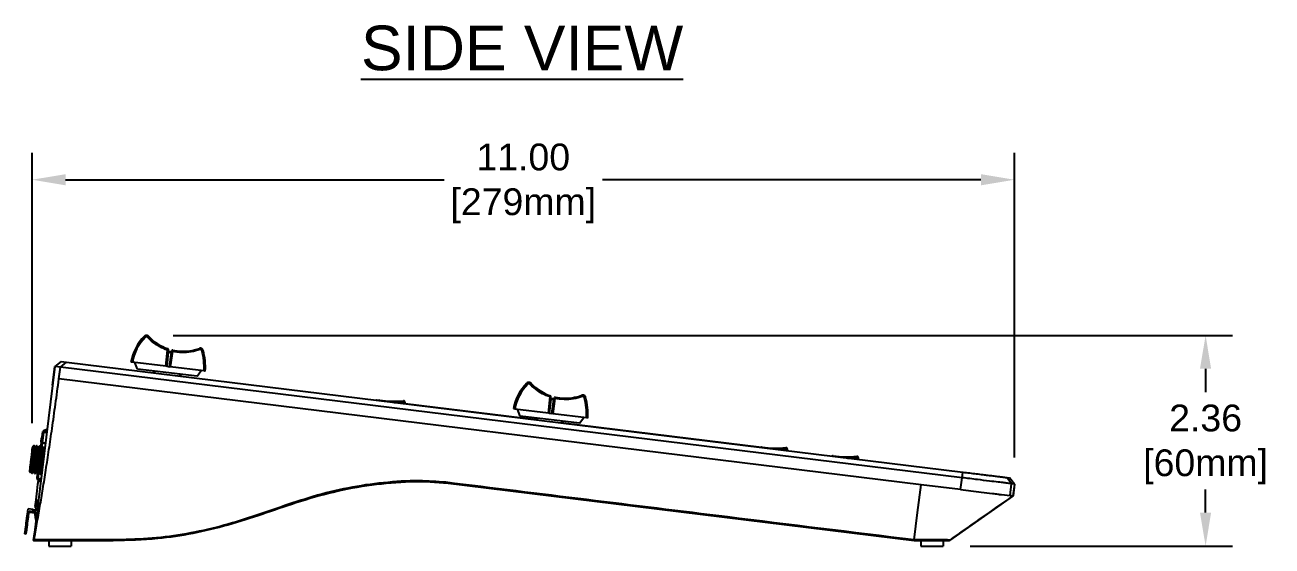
# Model space of a CAD drawing. Header units: inches. Extents: x 1.2 to 43.4, y 1.7 to 28.6.
# Drawn here: x 6.02 to 19.98, y 1.67 to 7.51 of the extents above; entities that cross this region are included whole.
import ezdxf
from ezdxf.enums import TextEntityAlignment as Align

# ---------------------------------------------------------------- set-up
doc = ezdxf.new("R2010")
doc.units = ezdxf.units.IN
doc.header["$MEASUREMENT"] = 0
doc.layers.add('DIM', color=1, linetype='Continuous')
doc.layers.add('OBJECT', color=7, linetype='Continuous')
doc.styles.add('Arial', font='arial.ttf')
doc.styles.get("Standard").update_dxf_attribs({"font": 'arial.ttf'})
doc.dimstyles.new('ANSI & Metric .30 Stacked', dxfattribs={"dimscale": 2.666667, "dimtxt": 0.3, "dimasz": 0.375, "dimexe": 0.3, "dimexo": 0.3, "dimgap": 0.1, "dimtad": 0, "dimtih": 1, "dimtoh": 1, "dimzin": 4, "dimdsep": 46, "dimtxsty": 'Arial', "dimcen": 0.15, "dimadec": 0, "dimazin": 0, "dimtfac": 0.75, "dimtofl": 0, "dimtmove": 0, "dimatfit": 3, "dimfxl": 1, "dimtolj": 1, "dimtzin": 0, "dimarcsym": 0})

# ---------------------------------------------------------------- blocks, each defined once
blk = doc.blocks.new('*D6')
at = {"layer": 'Defpoints', "color": 0, "transparency": 16777216}
for p in [(6.1, 5.78), (6.1, 2.753), (17.1, 2.369)]:
    blk.add_point(p, dxfattribs=at)
at = {"layer": 'DIM', "color": 0, "lineweight": -2, "transparency": 16777216}
for p, q in [((6.1, 3.053), (6.1, 6.08)), ((17.1, 2.669), (17.1, 6.08)), ((6.475, 5.78), (10.713, 5.78)), ((16.725, 5.78), (12.487, 5.78))]:
    blk.add_line(p, q, dxfattribs=at)
at = {"layer": 'DIM', "color": 0, "transparency": 16777216}
for points in [[(6.475, 5.842), (6.475, 5.717), (6.1, 5.78)], [(16.725, 5.842), (16.725, 5.717), (17.1, 5.78)]]:
    blk.add_solid(points, dxfattribs=at)
at = {"layer": 'DIM', "color": 0, "transparency": 16777216, "char_height": 0.3, "attachment_point": 5, "style": 'Arial'}
for s, insert in [('\\A1;11.00', (11.6, 6.033)), ('\\A1;[279mm]', (11.6, 5.488))]:
    blk.add_mtext(s, dxfattribs=dict(at, insert=insert))
blk = doc.blocks.new('*D7')
at = {"layer": 'Defpoints', "color": 0, "transparency": 16777216}
for p in [(7.381, 4.036), (16.303, 1.675), (19.24, 1.675)]:
    blk.add_point(p, dxfattribs=at)
at = {"layer": 'DIM', "color": 0, "lineweight": -2, "transparency": 16777216}
for p, q in [((7.681, 4.036), (19.54, 4.036)), ((19.24, 3.661), (19.24, 3.401)), ((19.24, 2.05), (19.24, 2.31)), ((16.603, 1.675), (19.54, 1.675))]:
    blk.add_line(p, q, dxfattribs=at)
at = {"layer": 'DIM', "color": 0, "transparency": 16777216}
for points in [[(19.177, 3.661), (19.302, 3.661), (19.24, 4.036)], [(19.177, 2.05), (19.302, 2.05), (19.24, 1.675)]]:
    blk.add_solid(points, dxfattribs=at)
at = {"layer": 'DIM', "color": 0, "transparency": 16777216, "char_height": 0.3, "attachment_point": 5, "style": 'Arial'}
for s, insert in [('\\A1;2.36', (19.24, 3.108)), ('\\A1;[60mm]', (19.24, 2.563))]:
    blk.add_mtext(s, dxfattribs=dict(at, insert=insert))

msp = doc.modelspace()

# ---------------------------------------------------------------- linework, layer by layer
for p, q in [((7.598, 3.69), (7.617, 3.871)), ((7.622, 3.871), (7.603, 3.689)), ((7.625, 3.846), (7.608, 3.689)), ((7.625, 3.846), (7.66, 3.842)), ((7.661, 3.851), (7.626, 3.856)), ((7.638, 3.685), (7.66, 3.842)), ((7.643, 3.685), (7.667, 3.857)), ((7.672, 3.856), (7.648, 3.684)), ((7.674, 3.87), (7.675, 3.871)), ((8.022, 3.842), (8.022, 3.842)), ((6.355, 3.688), (6.115, 1.738)), ((6.328, 3.477), (6.354, 3.688)), ((6.424, 3.743), (6.354, 3.688)), ((6.425, 3.743), (6.355, 3.688)), ((6.417, 3.68), (6.355, 3.688)), ((6.4, 3.548), (6.417, 3.68)), ((6.417, 3.68), (6.484, 3.736)), ((16.514, 2.441), (6.417, 3.68)), ((6.424, 3.743), (6.425, 3.743)), ((6.425, 3.743), (6.484, 3.736)), ((6.484, 3.736), (16.521, 2.503)), ((7.598, 3.69), (7.222, 3.736)), ((7.282, 3.658), (7.251, 3.733)), ((7.947, 3.577), (7.282, 3.658)), ((7.463, 3.615), (7.465, 3.636)), ((7.475, 3.635), (7.472, 3.614)), ((7.603, 3.689), (7.598, 3.69)), ((7.608, 3.689), (7.603, 3.689)), ((7.608, 3.689), (7.638, 3.685)), ((7.643, 3.685), (7.638, 3.685)), ((7.648, 3.684), (7.643, 3.685)), ((8.024, 3.638), (7.648, 3.684)), ((7.947, 3.577), (7.995, 3.641)), ((16.054, 2.362), (6.4, 3.548)), ((7.752, 3.58), (7.754, 3.6)), ((7.764, 3.599), (7.761, 3.579)), ((6.329, 3.477), (6.328, 3.477)), ((9.957, 3.309), (9.957, 3.312)), ((10.278, 3.272), (11.746, 3.092)), ((11.881, 3.164), (11.9, 3.346)), ((11.905, 3.345), (11.886, 3.164)), ((11.907, 3.32), (11.891, 3.163)), ((11.908, 3.33), (11.907, 3.32)), ((11.907, 3.32), (11.943, 3.316)), ((11.944, 3.325), (11.908, 3.33)), ((11.921, 3.159), (11.943, 3.316)), ((11.926, 3.159), (11.95, 3.331)), ((11.955, 3.33), (11.931, 3.158)), ((11.957, 3.344), (11.957, 3.345)), ((12.305, 3.316), (12.305, 3.316)), ((11.881, 3.164), (11.505, 3.21)), ((11.565, 3.132), (11.534, 3.207)), ((12.229, 3.051), (11.565, 3.132)), ((11.745, 3.09), (11.748, 3.11)), ((11.757, 3.109), (11.755, 3.088)), ((11.886, 3.164), (11.881, 3.164)), ((11.891, 3.163), (11.886, 3.164)), ((11.891, 3.163), (11.921, 3.159)), ((11.926, 3.159), (11.921, 3.159)), ((11.931, 3.158), (11.926, 3.159)), ((12.307, 3.112), (11.931, 3.158)), ((12.034, 3.054), (12.037, 3.074)), ((12.047, 3.073), (12.044, 3.053)), ((12.229, 3.051), (12.278, 3.115)), ((6.198, 2.774), (6.22, 2.958)), ((6.227, 2.948), (6.213, 2.833)), ((6.228, 2.953), (6.227, 2.948)), ((6.264, 2.944), (6.227, 2.948)), ((6.229, 2.965), (6.228, 2.956)), ((6.228, 2.956), (6.265, 2.952)), ((6.229, 2.965), (6.266, 2.96)), ((6.229, 2.965), (6.229, 2.965)), ((6.234, 2.972), (6.269, 2.985)), ((6.234, 2.948), (6.235, 2.955)), ((6.267, 2.976), (6.237, 2.964)), ((6.237, 2.964), (6.237, 2.964)), ((12.045, 3.055), (14.269, 2.782)), ((6.156, 2.799), (6.151, 2.799)), ((6.187, 2.795), (6.182, 2.795)), ((6.201, 2.84), (6.207, 2.887)), ((6.201, 2.84), (6.206, 2.839)), ((6.207, 2.887), (6.212, 2.886)), ((6.213, 2.833), (6.208, 2.792)), ((6.249, 2.827), (6.213, 2.833)), ((6.213, 2.833), (6.221, 2.832)), ((6.221, 2.832), (6.249, 2.828)), ((6.137, 2.781), (6.134, 2.782)), ((6.168, 2.777), (6.165, 2.778)), ((6.199, 2.774), (6.196, 2.774)), ((6.218, 2.791), (6.213, 2.791)), ((6.23, 2.77), (6.227, 2.77)), ((14.607, 2.741), (14.607, 2.738)), ((6.07, 2.51), (6.076, 2.502)), ((6.085, 2.513), (6.088, 2.512)), ((6.097, 2.491), (6.102, 2.491)), ((6.116, 2.509), (6.12, 2.508)), ((6.128, 2.488), (6.133, 2.487)), ((6.147, 2.505), (6.151, 2.504)), ((6.155, 2.428), (6.156, 2.433)), ((6.156, 2.433), (6.162, 2.483)), ((6.156, 2.425), (6.163, 2.424)), ((6.159, 2.484), (6.164, 2.483)), ((6.164, 2.432), (6.163, 2.424)), ((6.199, 2.419), (6.163, 2.424)), ((6.171, 2.492), (6.164, 2.436)), ((6.164, 2.436), (6.201, 2.431)), ((6.164, 2.436), (6.164, 2.432)), ((6.2, 2.427), (6.164, 2.432)), ((6.171, 2.431), (6.171, 2.435)), ((6.178, 2.501), (6.182, 2.501)), ((6.19, 2.48), (6.195, 2.479)), ((10.731, 2.389), (10.73, 2.382)), ((10.73, 2.382), (15.977, 1.738)), ((16.497, 2.308), (16.514, 2.441)), ((16.514, 2.441), (16.521, 2.503)), ((16.99, 2.446), (17.013, 2.443)), ((17.068, 2.373), (17.013, 2.443)), ((17.013, 2.443), (17.044, 2.439)), ((17.099, 2.369), (17.044, 2.439)), ((17.044, 2.439), (17.045, 2.439)), ((17.1, 2.369), (17.045, 2.439)), ((16.497, 2.308), (16.054, 2.362)), ((17.084, 2.236), (16.371, 1.737)), ((17.051, 2.24), (17.068, 2.373)), ((17.083, 2.236), (17.051, 2.24)), ((17.099, 2.369), (17.068, 2.373)), ((17.099, 2.369), (17.083, 2.236)), ((17.1, 2.369), (17.084, 2.236)), ((6.138, 2.117), (6.135, 2.117)), ((6.137, 2.114), (6.135, 2.115)), ((6.029, 1.88), (6.039, 1.966)), ((6.054, 1.964), (6.039, 1.966)), ((6.044, 1.879), (6.054, 1.964)), ((6.047, 2.031), (6.055, 2.092)), ((6.062, 2.029), (6.047, 2.031)), ((6.112, 2.085), (6.055, 2.092)), ((6.062, 2.029), (6.067, 2.065)), ((6.065, 2.054), (6.107, 2.049)), ((6.109, 2.06), (6.067, 2.065)), ((6.106, 2.06), (6.105, 2.05)), ((6.105, 2.05), (6.131, 2.046)), ((6.106, 2.06), (6.109, 2.086)), ((6.106, 2.06), (6.131, 2.057)), ((6.109, 2.086), (6.139, 2.082)), ((6.112, 2.085), (6.109, 2.06)), ((6.02, 1.81), (6.024, 1.84)), ((6.039, 1.838), (6.024, 1.84)), ((6.044, 1.879), (6.029, 1.88)), ((6.035, 1.808), (6.039, 1.838)), ((6.126, 1.836), (6.114, 1.737)), ((6.128, 1.836), (6.126, 1.836)), ((6.035, 1.808), (6.02, 1.81)), ((6.268, 1.737), (6.114, 1.737)), ((6.122, 1.744), (6.115, 1.738)), ((6.115, 1.738), (7.009, 1.738)), ((7.009, 1.744), (6.122, 1.744)), ((6.268, 1.737), (6.268, 1.738)), ((6.287, 1.738), (6.287, 1.675)), ((6.537, 1.738), (6.537, 1.675)), ((6.557, 1.737), (6.557, 1.738)), ((7.007, 1.737), (6.557, 1.737)), ((7.009, 1.744), (7.009, 1.738)), ((15.958, 1.739), (15.958, 1.74)), ((15.977, 1.737), (15.958, 1.739)), ((15.977, 1.744), (15.977, 1.738)), ((15.977, 1.738), (16.371, 1.738)), ((16.053, 1.738), (16.053, 1.675)), ((16.303, 1.738), (16.303, 1.675)), ((16.323, 1.737), (16.323, 1.738)), ((16.371, 1.737), (16.323, 1.737)), ((16.371, 1.738), (16.371, 1.739)), ((6.287, 1.675), (6.537, 1.675)), ((16.053, 1.675), (16.303, 1.675))]:
    msp.add_line(p, q)
at = {"flags": 128}
for points in [[(7.404, 4.026), (7.404, 4.026), (7.403, 4.025)], [(7.626, 3.856), (7.626, 3.856), (7.626, 3.855), (7.626, 3.855), (7.625, 3.854), (7.625, 3.853), (7.625, 3.851), (7.625, 3.85), (7.625, 3.848), (7.625, 3.846)], [(7.66, 3.842), (7.66, 3.844), (7.66, 3.845), (7.661, 3.847), (7.661, 3.848), (7.661, 3.849), (7.661, 3.85), (7.661, 3.851), (7.661, 3.851), (7.661, 3.851)], [(7.974, 3.89), (7.974, 3.89), (7.974, 3.89)], [(11.687, 3.5), (11.687, 3.5), (11.686, 3.499)], [(12.257, 3.365), (12.257, 3.364), (12.257, 3.364)], [(9.957, 3.312), (9.958, 3.312), (9.96, 3.311), (9.963, 3.311), (9.968, 3.31), (9.974, 3.31), (9.981, 3.309), (9.986, 3.308)], [(9.991, 3.305), (9.991, 3.306), (9.992, 3.307), (9.992, 3.308), (9.992, 3.308)], [(11.943, 3.316), (11.943, 3.318), (11.943, 3.319), (11.944, 3.321), (11.944, 3.322), (11.944, 3.324), (11.944, 3.325), (11.944, 3.325), (11.944, 3.325), (11.944, 3.325)], [(6.121, 2.798), (6.121, 2.801), (6.121, 2.803), (6.121, 2.803)], [(14.274, 2.779), (14.274, 2.78), (14.274, 2.782), (14.275, 2.782), (14.275, 2.783)], [(15.069, 2.681), (15.069, 2.683), (15.07, 2.684), (15.07, 2.685), (15.07, 2.685)], [(6.135, 2.117), (6.141, 2.166), (6.149, 2.225), (6.157, 2.293), (6.166, 2.367), (6.171, 2.409)], [(15.978, 1.744), (16.015, 2.05), (16.054, 2.362)], [(6.135, 2.103), (6.136, 2.103), (6.136, 2.103), (6.137, 2.103), (6.137, 2.103), (6.138, 2.102), (6.139, 2.102), (6.14, 2.102), (6.141, 2.102)], [(6.039, 1.966), (6.041, 1.979), (6.042, 1.991), (6.044, 2.002), (6.045, 2.012), (6.046, 2.02), (6.047, 2.026), (6.047, 2.029), (6.047, 2.031)], [(6.054, 1.964), (6.056, 1.977), (6.057, 1.989), (6.059, 2), (6.06, 2.01), (6.061, 2.018), (6.061, 2.024), (6.062, 2.027), (6.062, 2.029)], [(6.109, 2.06), (6.108, 2.055), (6.108, 2.052), (6.107, 2.05), (6.107, 2.049)], [(6.138, 2.071), (6.136, 2.071), (6.135, 2.071), (6.134, 2.071), (6.134, 2.071), (6.133, 2.071), (6.132, 2.071), (6.132, 2.071), (6.131, 2.071)], [(6.024, 1.84), (6.024, 1.842), (6.024, 1.845), (6.025, 1.849), (6.026, 1.854), (6.026, 1.86), (6.027, 1.866), (6.028, 1.873), (6.029, 1.88)], [(6.039, 1.838), (6.039, 1.84), (6.039, 1.843), (6.04, 1.847), (6.04, 1.852), (6.041, 1.858), (6.042, 1.865), (6.043, 1.871), (6.044, 1.879)]]:
    msp.add_lwpolyline(points, dxfattribs=at)
for centre, radius, start, end in [((7.733, 3.645), 0.534, 134.4627, 170), ((7.733, 3.646), 0.518, 134.4627, 170), ((7.302, 3.955), 0.0917, 42.1578, 51.6165), ((7.456, 3.955), 0.0878, 126.1536, 135.9569), ((7.616, 3.847), 0.0241, 75.0402, 86.9652), ((7.618, 3.881), 0.005, 353.9906, 71.1621), ((7.626, 3.87), 0.0241, 255.0429, 266.9592), ((7.626, 3.861), 0.005, 174, 263.694), ((7.665, 3.865), 0.0241, 259.0329, 270.9633), ((7.662, 3.856), 0.005, 263.2283, 352), ((7.667, 3.832), 0.0241, 79.0439, 90.9523), ((7.673, 3.866), 0.005, 76.8106, 172.0124), ((7.865, 3.839), 0.121, 18.0941, 25.1791), ((8.026, 3.79), 0.0795, 97.5496, 108.6163), ((7.363, 3.684), 0.663, 356, 15.9006), ((7.363, 3.683), 0.678, 356, 15.9006), ((12.015, 3.119), 0.534, 134.4627, 170), ((11.584, 3.429), 0.0917, 42.155, 51.6154), ((11.738, 3.429), 0.0878, 126.1546, 135.9581), ((12.015, 3.12), 0.518, 134.4627, 170), ((11.901, 3.356), 0.005, 353.9918, 70.7719), ((11.901, 3.356), 0.005, 354, 71.1621), ((12.148, 3.313), 0.121, 18.1, 25.1774), ((9.99, 3.295), 0.0138, 82.7831, 125.0522), ((10.151, 4.569), 1.271, 262.7831, 274.8152), ((10.151, 4.57), 1.285, 270.111, 274.8152), ((9.648, 3.241), 0.613, 4.5042, 5.7584), ((10.259, 3.289), 0.0138, 17.1306, 94.8152), ((10.304, 3.154), 0.142, 103.0038, 108.49), ((9.747, 3.132), 0.536, 15.1163, 17.1306), ((9.747, 3.131), 0.55, 14.5746, 17.1306), ((11.899, 3.322), 0.0241, 75.0422, 86.9633), ((11.909, 3.344), 0.0241, 255.0374, 266.9648), ((11.909, 3.335), 0.005, 174, 263.694), ((11.947, 3.34), 0.0241, 259.0382, 270.9602), ((11.945, 3.33), 0.005, 263.2283, 352), ((11.95, 3.307), 0.0241, 79.0421, 90.9529), ((11.956, 3.34), 0.005, 76.8106, 172.0124), ((12.308, 3.264), 0.0795, 97.5491, 108.6173), ((11.646, 3.158), 0.663, 356, 15.9006), ((11.645, 3.157), 0.678, 356, 15.9006), ((6.228, 2.957), 0.008, 83, 173), ((6.237, 2.964), 0.008, 111.0937, 173), ((6.516, 2.825), 0.291, 148.6988, 152.1751), ((14.273, 2.769), 0.0138, 82.7831, 125.0522), ((14.434, 4.043), 1.271, 262.7831, 274.8152), ((14.434, 4.044), 1.285, 270.111, 274.8152), ((13.92, 2.715), 0.624, 4.5133, 5.7467), ((14.542, 2.763), 0.0138, 17.1306, 94.8152), ((14.587, 2.629), 0.142, 103.0031, 108.4913), ((14.03, 2.606), 0.536, 15.1163, 17.1306), ((14.03, 2.605), 0.55, 14.5746, 17.1306), ((15.068, 2.671), 0.0138, 82.7831, 125.0522), ((15.229, 3.946), 1.271, 262.7831, 274.8152), ((15.229, 3.946), 1.285, 270.111, 274.8152), ((14.719, 2.617), 0.621, 4.5102, 5.7498), ((15.337, 2.666), 0.0138, 17.1306, 94.8152), ((15.382, 2.531), 0.142, 103.0036, 108.4908), ((14.825, 2.508), 0.536, 15.1163, 17.1306), ((14.825, 2.508), 0.55, 14.5746, 17.1306), ((6.163, 2.427), 0.008, 173, 226.0534), ((6.164, 2.432), 0.008, 173, 263), ((6.459, 2.734), 0.434, 226.0534, 232.6103), ((6.459, 2.734), 0.426, 226.8494, 231.9771), ((6.423, 2.051), 0.292, 160.5584, 169.8128), ((6.462, 2.046), 0.325, 170.2384, 175.7645), ((6.421, 2.051), 0.291, 148.6988, 160.4689), ((5.981, 1.951), 0.259, 50.0002, 50.1003), ((6.423, 2.051), 0.292, 176.1879, 185.4406), ((6.096, 2.097), 0.0814, 295.8048, 296.1226), ((6.421, 2.051), 0.291, 185.5311, 197.3012)]:
    msp.add_arc(centre, radius, start, end)
for points, knots in [([(7.403, 4.026), (7.402, 4.027), (7.399, 4.031), (7.389, 4.035), (7.378, 4.036), (7.367, 4.033), (7.361, 4.028), (7.359, 4.026)], [0, 0, 0, 0, 0.112603, 0.340556, 0.568479, 0.801227, 1, 1, 1, 1]), ([(7.393, 4.016), (7.391, 4.017), (7.389, 4.019), (7.384, 4.021), (7.378, 4.021), (7.373, 4.019), (7.371, 4.017), (7.37, 4.016)], [0, 0, 0, 0, 0.200877, 0.401617, 0.606568, 0.81928, 1, 1, 1, 1]), ([(7.617, 3.871), (7.61, 3.874), (7.574, 3.886), (7.512, 3.917), (7.444, 3.964), (7.407, 4.001), (7.393, 4.016)], [0, 0, 0, 0, 0.085075, 0.420489, 0.7656322, 1, 1, 1, 1]), ([(7.403, 4.025), (7.418, 4.011), (7.453, 3.975), (7.519, 3.929), (7.579, 3.9), (7.614, 3.888), (7.62, 3.885)], [0, 0, 0, 0, 0.23639, 0.574704, 0.922829, 1, 1, 1, 1]), ([(7.617, 3.871), (7.618, 3.873), (7.618, 3.877), (7.619, 3.881), (7.62, 3.885), (7.62, 3.886), (7.62, 3.886), (7.62, 3.886)], [0, 0, 0, 0, 0.227651, 0.455984, 0.682667, 0.904832, 1, 1, 1, 1]), ([(7.623, 3.881), (7.623, 3.881), (7.623, 3.881), (7.623, 3.88), (7.623, 3.878), (7.623, 3.874), (7.622, 3.872), (7.622, 3.871)], [0, 0, 0, 0, 0.094096, 0.31528, 0.541781, 0.770929, 1, 1, 1, 1]), ([(7.667, 3.857), (7.667, 3.857), (7.667, 3.859), (7.668, 3.862), (7.668, 3.864), (7.668, 3.866), (7.668, 3.867), (7.668, 3.867), (7.668, 3.867)], [0, 0, 0, 0, 0.1117402, 0.3343208, 0.5561614, 0.7775581, 0.9988164, 1, 1, 1, 1]), ([(7.98, 3.877), (7.947, 3.867), (7.88, 3.846), (7.775, 3.839), (7.706, 3.851), (7.672, 3.856)], [0, 0, 0, 0, 0.327407, 0.667083, 1, 1, 1, 1]), ([(7.675, 3.871), (7.675, 3.871), (7.675, 3.871), (7.674, 3.87), (7.674, 3.868), (7.673, 3.864), (7.673, 3.86), (7.672, 3.857), (7.672, 3.856)], [0, 0, 0, 0, 0.002766, 0.223868, 0.444936, 0.666442, 0.888525, 1, 1, 1, 1]), ([(7.674, 3.87), (7.708, 3.864), (7.771, 3.854), (7.873, 3.86), (7.938, 3.879), (7.974, 3.89)], [0, 0, 0, 0, 0.33474, 0.629276, 1, 1, 1, 1]), ([(8.014, 3.869), (8.014, 3.871), (8.013, 3.877), (8.005, 3.885), (7.995, 3.891), (7.983, 3.893), (7.977, 3.891), (7.974, 3.89)], [0, 0, 0, 0, 0.11978, 0.359279, 0.60067, 0.839061, 1, 1, 1, 1]), ([(8, 3.866), (7.999, 3.867), (7.998, 3.871), (7.994, 3.875), (7.989, 3.877), (7.984, 3.878), (7.981, 3.877), (7.98, 3.877)], [0, 0, 0, 0, 0.214989, 0.430078, 0.642167, 0.846806, 1, 1, 1, 1]), ([(7.222, 3.736), (7.22, 3.736), (7.217, 3.737), (7.212, 3.737), (7.209, 3.738), (7.207, 3.738), (7.207, 3.738), (7.207, 3.738)], [0, 0, 0, 0, 0.214856, 0.429664, 0.644194, 0.85861, 1, 1, 1, 1]), ([(8.039, 3.636), (8.039, 3.636), (8.039, 3.636), (8.036, 3.636), (8.032, 3.637), (8.028, 3.637), (8.025, 3.638), (8.024, 3.638)], [0, 0, 0, 0, 0.214815, 0.429665, 0.644206, 0.858597, 1, 1, 1, 1]), ([(6.122, 1.744), (6.133, 1.802), (6.154, 1.92), (6.187, 2.113), (6.221, 2.315), (6.255, 2.527), (6.289, 2.754), (6.325, 3), (6.362, 3.265), (6.388, 3.453), (6.4, 3.548)], [0, 0, 0, 0, 0.125281, 0.251368, 0.369432, 0.487491, 0.609014, 0.730544, 0.864741, 1, 1, 1, 1]), ([(11.686, 3.5), (11.685, 3.501), (11.681, 3.506), (11.672, 3.509), (11.661, 3.51), (11.649, 3.507), (11.644, 3.503), (11.642, 3.5)], [0, 0, 0, 0, 0.112611, 0.340565, 0.568489, 0.801238, 1, 1, 1, 1]), ([(11.675, 3.49), (11.674, 3.491), (11.671, 3.494), (11.666, 3.495), (11.661, 3.495), (11.656, 3.493), (11.654, 3.491), (11.652, 3.49)], [0, 0, 0, 0, 0.200891, 0.401607, 0.606554, 0.819261, 1, 1, 1, 1]), ([(11.686, 3.499), (11.701, 3.485), (11.736, 3.45), (11.802, 3.403), (11.862, 3.374), (11.896, 3.362), (11.903, 3.359)], [0, 0, 0, 0, 0.2363914, 0.5747025, 0.9228293, 1, 1, 1, 1]), ([(11.9, 3.346), (11.893, 3.348), (11.857, 3.361), (11.795, 3.391), (11.727, 3.438), (11.69, 3.475), (11.675, 3.49)], [0, 0, 0, 0, 0.0850752, 0.4204897, 0.7656334, 1, 1, 1, 1]), ([(11.9, 3.346), (11.9, 3.347), (11.901, 3.351), (11.902, 3.356), (11.902, 3.359), (11.903, 3.36), (11.903, 3.36), (11.903, 3.36)], [0, 0, 0, 0, 0.227651, 0.455982, 0.682665, 0.904832, 1, 1, 1, 1]), ([(11.906, 3.355), (11.906, 3.355), (11.906, 3.355), (11.906, 3.354), (11.906, 3.352), (11.905, 3.348), (11.905, 3.346), (11.905, 3.345)], [0, 0, 0, 0, 0.094096, 0.315279, 0.541779, 0.770926, 1, 1, 1, 1]), ([(11.957, 3.344), (11.991, 3.339), (12.054, 3.328), (12.156, 3.334), (12.221, 3.353), (12.257, 3.364)], [0, 0, 0, 0, 0.33474, 0.629277, 1, 1, 1, 1]), ([(12.297, 3.343), (12.297, 3.345), (12.295, 3.351), (12.288, 3.359), (12.277, 3.366), (12.266, 3.367), (12.26, 3.365), (12.257, 3.364)], [0, 0, 0, 0, 0.119779, 0.359276, 0.600668, 0.839071, 1, 1, 1, 1]), ([(12.283, 3.34), (12.282, 3.341), (12.281, 3.345), (12.277, 3.349), (12.272, 3.351), (12.267, 3.352), (12.264, 3.351), (12.262, 3.351)], [0, 0, 0, 0, 0.214991, 0.43007, 0.642163, 0.846816, 1, 1, 1, 1]), ([(11.505, 3.21), (11.503, 3.211), (11.5, 3.211), (11.495, 3.212), (11.492, 3.212), (11.49, 3.212), (11.49, 3.212), (11.489, 3.212)], [0, 0, 0, 0, 0.214834, 0.429664, 0.644195, 0.858612, 1, 1, 1, 1]), ([(11.95, 3.331), (11.95, 3.331), (11.95, 3.333), (11.951, 3.336), (11.951, 3.339), (11.951, 3.34), (11.951, 3.341), (11.951, 3.341), (11.951, 3.341)], [0, 0, 0, 0, 0.1117404, 0.3343085, 0.55616, 0.7775548, 0.9988143, 1, 1, 1, 1]), ([(12.262, 3.351), (12.23, 3.341), (12.163, 3.32), (12.058, 3.313), (11.989, 3.325), (11.955, 3.33)], [0, 0, 0, 0, 0.327407, 0.667082, 1, 1, 1, 1]), ([(11.957, 3.345), (11.957, 3.345), (11.957, 3.345), (11.957, 3.344), (11.957, 3.342), (11.956, 3.338), (11.955, 3.334), (11.955, 3.331), (11.955, 3.33)], [0, 0, 0, 0, 0.002765, 0.223866, 0.444932, 0.666438, 0.888521, 1, 1, 1, 1]), ([(12.322, 3.11), (12.322, 3.11), (12.322, 3.11), (12.319, 3.11), (12.315, 3.111), (12.311, 3.111), (12.308, 3.112), (12.307, 3.112)], [0, 0, 0, 0, 0.214815, 0.429665, 0.644206, 0.858609, 1, 1, 1, 1]), ([(6.23, 2.956), (6.23, 2.956), (6.229, 2.956), (6.229, 2.955), (6.228, 2.954), (6.228, 2.953), (6.228, 2.953)], [0, 0, 0, 0, 0.230827, 0.4995994, 0.6889697, 1, 1, 1, 1]), ([(6.12, 2.803), (6.117, 2.8), (6.113, 2.794), (6.108, 2.788), (6.106, 2.785)], [0, 0, 0, 0, 0.5000526, 1, 1, 1, 1]), ([(6.109, 2.647), (6.11, 2.659), (6.111, 2.674), (6.113, 2.69), (6.114, 2.711), (6.117, 2.743), (6.12, 2.774), (6.12, 2.791), (6.121, 2.796), (6.121, 2.798)], [0, 0, 0, 0, 0.169704, 0.2222, 0.253024, 0.495311, 0.745828, 0.909186, 1, 1, 1, 1]), ([(6.124, 2.801), (6.125, 2.801), (6.125, 2.802), (6.125, 2.788), (6.124, 2.762), (6.121, 2.728), (6.117, 2.691), (6.115, 2.662), (6.113, 2.647)], [0, 0, 0, 0, 0.0978885, 0.2793358, 0.5026835, 0.6412296, 0.8102056, 1, 1, 1, 1]), ([(6.121, 2.798), (6.12, 2.8), (6.119, 2.803), (6.116, 2.797), (6.116, 2.796)], [0, 0, 0, 0, 0.760541, 1, 1, 1, 1]), ([(6.134, 2.781), (6.132, 2.785), (6.129, 2.792), (6.126, 2.799), (6.125, 2.802)], [0, 0, 0, 0, 0.499946, 1, 1, 1, 1]), ([(6.151, 2.799), (6.148, 2.796), (6.144, 2.79), (6.139, 2.784), (6.137, 2.781)], [0, 0, 0, 0, 0.505856, 1, 1, 1, 1]), ([(6.14, 2.643), (6.141, 2.657), (6.143, 2.675), (6.144, 2.695), (6.147, 2.72), (6.15, 2.757), (6.152, 2.789), (6.152, 2.803), (6.151, 2.798), (6.151, 2.798)], [0, 0, 0, 0, 0.164744, 0.215617, 0.245349, 0.482012, 0.728389, 0.968483, 1, 1, 1, 1]), ([(6.156, 2.799), (6.156, 2.796), (6.157, 2.792), (6.155, 2.767), (6.153, 2.739), (6.15, 2.703), (6.146, 2.663), (6.144, 2.643)], [0, 0, 0, 0, 0.248125, 0.489282, 0.503002, 0.751493, 1, 1, 1, 1]), ([(6.165, 2.778), (6.163, 2.781), (6.16, 2.788), (6.157, 2.795), (6.156, 2.798)], [0, 0, 0, 0, 0.499946, 1, 1, 1, 1]), ([(6.182, 2.795), (6.179, 2.792), (6.175, 2.786), (6.171, 2.78), (6.168, 2.777)], [0, 0, 0, 0, 0.506485, 1, 1, 1, 1]), ([(6.171, 2.64), (6.172, 2.653), (6.174, 2.671), (6.175, 2.691), (6.178, 2.716), (6.181, 2.753), (6.183, 2.786), (6.183, 2.799), (6.182, 2.794), (6.182, 2.794)], [0, 0, 0, 0, 0.164487, 0.21528, 0.244966, 0.481259, 0.727251, 0.96697, 1, 1, 1, 1]), ([(6.187, 2.795), (6.187, 2.792), (6.188, 2.788), (6.186, 2.764), (6.184, 2.735), (6.181, 2.7), (6.177, 2.659), (6.175, 2.639)], [0, 0, 0, 0, 0.248125, 0.489283, 0.503002, 0.751494, 1, 1, 1, 1]), ([(6.196, 2.774), (6.194, 2.777), (6.191, 2.784), (6.188, 2.791), (6.187, 2.794)], [0, 0, 0, 0, 0.499967, 1, 1, 1, 1]), ([(6.202, 2.636), (6.203, 2.65), (6.205, 2.668), (6.206, 2.687), (6.209, 2.712), (6.212, 2.749), (6.214, 2.782), (6.214, 2.795), (6.213, 2.791), (6.213, 2.79)], [0, 0, 0, 0, 0.164637, 0.215477, 0.245189, 0.481699, 0.727917, 0.967855, 1, 1, 1, 1]), ([(6.099, 2.746), (6.098, 2.739), (6.097, 2.725), (6.094, 2.702), (6.091, 2.676), (6.088, 2.659), (6.087, 2.65)], [0, 0, 0, 0, 0.249999, 0.5, 0.749999, 1, 1, 1, 1]), ([(6.099, 2.746), (6.098, 2.732), (6.095, 2.703), (6.091, 2.667), (6.09, 2.649)], [0, 0, 0, 0, 0.4979221, 1, 1, 1, 1]), ([(6.094, 2.649), (6.094, 2.659), (6.095, 2.671), (6.097, 2.685), (6.098, 2.703), (6.1, 2.73), (6.103, 2.761), (6.103, 2.773), (6.103, 2.779)], [0, 0, 0, 0, 0.169435, 0.222143, 0.253419, 0.496047, 0.745886, 1, 1, 1, 1]), ([(6.106, 2.784), (6.106, 2.784), (6.107, 2.786), (6.107, 2.781), (6.107, 2.768), (6.105, 2.744), (6.103, 2.717), (6.101, 2.686), (6.099, 2.662), (6.098, 2.648)], [0, 0, 0, 0, 0.044912, 0.177181, 0.363695, 0.545407, 0.681636, 0.814906, 1, 1, 1, 1]), ([(6.103, 2.779), (6.103, 2.775), (6.102, 2.768), (6.1, 2.753), (6.099, 2.746)], [0, 0, 0, 0, 0.499134, 1, 1, 1, 1]), ([(6.125, 2.645), (6.126, 2.657), (6.127, 2.673), (6.128, 2.69), (6.13, 2.712), (6.133, 2.744), (6.135, 2.774), (6.134, 2.778), (6.134, 2.78)], [0, 0, 0, 0, 0.176398, 0.23087, 0.262704, 0.516103, 0.779909, 1, 1, 1, 1]), ([(6.137, 2.781), (6.138, 2.779), (6.139, 2.775), (6.137, 2.754), (6.136, 2.729), (6.133, 2.698), (6.13, 2.662), (6.129, 2.645)], [0, 0, 0, 0, 0.248124, 0.489285, 0.503003, 0.751492, 1, 1, 1, 1]), ([(6.156, 2.641), (6.157, 2.653), (6.158, 2.669), (6.159, 2.686), (6.161, 2.708), (6.164, 2.74), (6.166, 2.77), (6.165, 2.774), (6.165, 2.776)], [0, 0, 0, 0, 0.176393, 0.230863, 0.262696, 0.516087, 0.779886, 1, 1, 1, 1]), ([(6.168, 2.777), (6.169, 2.775), (6.17, 2.771), (6.168, 2.75), (6.167, 2.725), (6.164, 2.694), (6.161, 2.659), (6.16, 2.641)], [0, 0, 0, 0, 0.248124, 0.489285, 0.503003, 0.751492, 1, 1, 1, 1]), ([(6.187, 2.638), (6.188, 2.65), (6.189, 2.666), (6.19, 2.683), (6.192, 2.704), (6.195, 2.736), (6.197, 2.767), (6.196, 2.771), (6.196, 2.772)], [0, 0, 0, 0, 0.176434, 0.230916, 0.262756, 0.516206, 0.780065, 1, 1, 1, 1]), ([(6.199, 2.774), (6.2, 2.771), (6.201, 2.767), (6.199, 2.746), (6.198, 2.721), (6.195, 2.69), (6.192, 2.655), (6.191, 2.637)], [0, 0, 0, 0, 0.2481243, 0.4892845, 0.5030036, 0.7514921, 1, 1, 1, 1]), ([(6.213, 2.791), (6.21, 2.788), (6.206, 2.782), (6.202, 2.776), (6.199, 2.774)], [0, 0, 0, 0, 0.506098, 1, 1, 1, 1]), ([(6.218, 2.791), (6.218, 2.789), (6.219, 2.784), (6.217, 2.76), (6.215, 2.731), (6.212, 2.696), (6.208, 2.655), (6.206, 2.635)], [0, 0, 0, 0, 0.248125, 0.4892824, 0.5030018, 0.7514934, 1, 1, 1, 1]), ([(6.227, 2.77), (6.225, 2.773), (6.222, 2.78), (6.219, 2.787), (6.218, 2.791)], [0, 0, 0, 0, 0.499959, 1, 1, 1, 1]), ([(6.218, 2.634), (6.219, 2.646), (6.22, 2.662), (6.221, 2.679), (6.223, 2.7), (6.226, 2.732), (6.228, 2.763), (6.227, 2.767), (6.227, 2.769)], [0, 0, 0, 0, 0.176242, 0.230665, 0.262471, 0.515646, 0.779219, 1, 1, 1, 1]), ([(6.23, 2.77), (6.231, 2.768), (6.232, 2.764), (6.23, 2.742), (6.229, 2.717), (6.226, 2.686), (6.223, 2.651), (6.222, 2.633)], [0, 0, 0, 0, 0.248124, 0.489285, 0.503003, 0.751492, 1, 1, 1, 1]), ([(6.244, 2.787), (6.241, 2.784), (6.237, 2.779), (6.233, 2.773), (6.23, 2.77)], [0, 0, 0, 0, 0.506591, 1, 1, 1, 1]), ([(6.244, 2.788), (6.244, 2.788), (6.244, 2.788), (6.244, 2.787), (6.244, 2.786)], [0, 0, 0, 0, 0.013298, 1, 1, 1, 1]), ([(6.087, 2.65), (6.085, 2.631), (6.081, 2.595), (6.075, 2.548), (6.071, 2.516), (6.07, 2.512), (6.07, 2.51)], [0, 0, 0, 0, 0.25, 0.5, 0.75, 1, 1, 1, 1]), ([(6.09, 2.649), (6.088, 2.631), (6.084, 2.593), (6.079, 2.544), (6.076, 2.512), (6.076, 2.498), (6.077, 2.503), (6.077, 2.503)], [0, 0, 0, 0, 0.238239, 0.478525, 0.720859, 0.965239, 1, 1, 1, 1]), ([(6.085, 2.513), (6.084, 2.515), (6.084, 2.519), (6.085, 2.54), (6.086, 2.565), (6.089, 2.596), (6.092, 2.631), (6.094, 2.649)], [0, 0, 0, 0, 0.248124, 0.489285, 0.503003, 0.751492, 1, 1, 1, 1]), ([(6.098, 2.648), (6.096, 2.636), (6.095, 2.621), (6.094, 2.603), (6.092, 2.582), (6.089, 2.55), (6.088, 2.52), (6.088, 2.515), (6.089, 2.514)], [0, 0, 0, 0, 0.1764549, 0.2309434, 0.2627879, 0.5162679, 0.7801587, 1, 1, 1, 1]), ([(6.097, 2.491), (6.097, 2.494), (6.096, 2.498), (6.098, 2.522), (6.1, 2.551), (6.103, 2.586), (6.107, 2.627), (6.109, 2.647)], [0, 0, 0, 0, 0.248125, 0.489282, 0.503002, 0.751493, 1, 1, 1, 1]), ([(6.113, 2.647), (6.112, 2.633), (6.111, 2.615), (6.109, 2.595), (6.107, 2.57), (6.103, 2.533), (6.101, 2.501), (6.101, 2.487), (6.102, 2.492), (6.103, 2.492)], [0, 0, 0, 0, 0.164762, 0.21564, 0.245375, 0.482064, 0.728468, 0.968588, 1, 1, 1, 1]), ([(6.116, 2.509), (6.115, 2.511), (6.115, 2.515), (6.116, 2.536), (6.117, 2.561), (6.12, 2.592), (6.123, 2.627), (6.125, 2.645)], [0, 0, 0, 0, 0.248124, 0.489285, 0.503003, 0.751492, 1, 1, 1, 1]), ([(6.129, 2.645), (6.128, 2.633), (6.126, 2.617), (6.125, 2.6), (6.123, 2.578), (6.12, 2.546), (6.119, 2.516), (6.119, 2.512), (6.12, 2.51)], [0, 0, 0, 0, 0.176363, 0.230823, 0.262651, 0.515999, 0.779752, 1, 1, 1, 1]), ([(6.128, 2.488), (6.128, 2.49), (6.127, 2.494), (6.129, 2.519), (6.131, 2.547), (6.134, 2.583), (6.138, 2.623), (6.14, 2.643)], [0, 0, 0, 0, 0.248125, 0.489282, 0.503002, 0.751493, 1, 1, 1, 1]), ([(6.144, 2.643), (6.143, 2.629), (6.142, 2.611), (6.14, 2.591), (6.138, 2.567), (6.134, 2.529), (6.132, 2.497), (6.132, 2.483), (6.133, 2.488), (6.134, 2.488)], [0, 0, 0, 0, 0.164586, 0.21541, 0.245113, 0.481549, 0.72769, 0.967554, 1, 1, 1, 1]), ([(6.147, 2.505), (6.146, 2.507), (6.146, 2.511), (6.147, 2.532), (6.149, 2.557), (6.151, 2.588), (6.154, 2.624), (6.156, 2.641)], [0, 0, 0, 0, 0.2481242, 0.4892844, 0.5030037, 0.7514922, 1, 1, 1, 1]), ([(6.16, 2.641), (6.159, 2.629), (6.157, 2.613), (6.156, 2.596), (6.154, 2.574), (6.151, 2.542), (6.15, 2.512), (6.15, 2.508), (6.151, 2.506)], [0, 0, 0, 0, 0.176333, 0.230784, 0.262607, 0.515912, 0.779621, 1, 1, 1, 1]), ([(6.159, 2.484), (6.159, 2.486), (6.158, 2.491), (6.16, 2.515), (6.162, 2.543), (6.165, 2.579), (6.169, 2.619), (6.171, 2.64)], [0, 0, 0, 0, 0.248125, 0.489283, 0.503002, 0.751493, 1, 1, 1, 1]), ([(6.175, 2.639), (6.174, 2.625), (6.173, 2.607), (6.171, 2.587), (6.169, 2.563), (6.165, 2.526), (6.163, 2.493), (6.163, 2.479), (6.164, 2.484), (6.165, 2.485)], [0, 0, 0, 0, 0.164486, 0.215279, 0.244964, 0.481256, 0.727247, 0.966965, 1, 1, 1, 1]), ([(6.178, 2.501), (6.177, 2.503), (6.177, 2.507), (6.178, 2.528), (6.18, 2.553), (6.182, 2.584), (6.185, 2.62), (6.187, 2.638)], [0, 0, 0, 0, 0.248124, 0.489285, 0.503003, 0.751492, 1, 1, 1, 1]), ([(6.191, 2.637), (6.19, 2.625), (6.188, 2.609), (6.187, 2.592), (6.185, 2.57), (6.182, 2.539), (6.181, 2.508), (6.181, 2.504), (6.182, 2.502)], [0, 0, 0, 0, 0.176391, 0.230859, 0.262692, 0.51608, 0.779875, 1, 1, 1, 1]), ([(6.19, 2.48), (6.19, 2.482), (6.189, 2.487), (6.191, 2.511), (6.193, 2.54), (6.196, 2.575), (6.2, 2.615), (6.202, 2.636)], [0, 0, 0, 0, 0.248125, 0.489282, 0.503002, 0.751493, 1, 1, 1, 1]), ([(6.206, 2.635), (6.205, 2.621), (6.204, 2.603), (6.202, 2.584), (6.2, 2.559), (6.196, 2.522), (6.194, 2.489), (6.194, 2.476), (6.195, 2.48), (6.196, 2.481)], [0, 0, 0, 0, 0.16448, 0.215272, 0.244956, 0.48124, 0.727223, 0.966933, 1, 1, 1, 1]), ([(6.209, 2.497), (6.208, 2.499), (6.208, 2.503), (6.209, 2.525), (6.211, 2.55), (6.213, 2.581), (6.216, 2.616), (6.218, 2.634)], [0, 0, 0, 0, 0.248124, 0.489285, 0.503003, 0.751492, 1, 1, 1, 1]), ([(6.077, 2.503), (6.078, 2.503), (6.08, 2.506), (6.083, 2.51), (6.085, 2.513)], [0, 0, 0, 0, 0.110528, 1, 1, 1, 1]), ([(6.088, 2.512), (6.09, 2.509), (6.093, 2.502), (6.096, 2.495), (6.097, 2.492)], [0, 0, 0, 0, 0.499969, 1, 1, 1, 1]), ([(6.102, 2.491), (6.105, 2.494), (6.109, 2.5), (6.114, 2.506), (6.116, 2.509)], [0, 0, 0, 0, 0.505812, 1, 1, 1, 1]), ([(6.119, 2.509), (6.121, 2.505), (6.124, 2.498), (6.127, 2.491), (6.128, 2.488)], [0, 0, 0, 0, 0.499949, 1, 1, 1, 1]), ([(6.133, 2.487), (6.136, 2.49), (6.14, 2.496), (6.145, 2.502), (6.147, 2.505)], [0, 0, 0, 0, 0.506192, 1, 1, 1, 1]), ([(6.15, 2.505), (6.152, 2.501), (6.155, 2.494), (6.158, 2.487), (6.159, 2.484)], [0, 0, 0, 0, 0.499947, 1, 1, 1, 1]), ([(6.164, 2.483), (6.167, 2.486), (6.171, 2.492), (6.176, 2.498), (6.178, 2.501)], [0, 0, 0, 0, 0.506481, 1, 1, 1, 1]), ([(6.181, 2.501), (6.183, 2.497), (6.186, 2.491), (6.189, 2.484), (6.19, 2.48)], [0, 0, 0, 0, 0.4999462, 1, 1, 1, 1]), ([(6.195, 2.48), (6.198, 2.483), (6.202, 2.488), (6.207, 2.494), (6.209, 2.497)], [0, 0, 0, 0, 0.513584, 1, 1, 1, 1]), ([(10.731, 2.389), (10.632, 2.396), (10.4, 2.413), (10.033, 2.389), (9.636, 2.332), (9.253, 2.236), (8.886, 2.113), (8.526, 1.988), (8.159, 1.877), (7.781, 1.8), (7.397, 1.752), (7.138, 1.747), (7.009, 1.744)], [0, 0, 0, 0, 0.078132, 0.183372, 0.28886, 0.394108, 0.494286, 0.594487, 0.69458, 0.79631, 0.898233, 1, 1, 1, 1]), ([(7.009, 1.738), (7.175, 1.742), (7.475, 1.75), (7.904, 1.815), (8.294, 1.908), (8.675, 2.032), (9.063, 2.169), (9.471, 2.287), (9.901, 2.368), (10.257, 2.397), (10.534, 2.4), (10.665, 2.388), (10.73, 2.382)], [0, 0, 0, 0, 0.130894, 0.2363705, 0.3418628, 0.4469017, 0.5519841, 0.6668218, 0.7818598, 0.8965539, 0.9483, 1, 1, 1, 1]), ([(15.978, 1.744), (15.281, 1.829), (14.058, 1.98), (12.309, 2.195), (11.257, 2.324), (10.731, 2.389)], [0, 0, 0, 0, 0.398259, 0.699129, 1, 1, 1, 1]), ([(17.068, 2.373), (17.065, 2.373), (17.06, 2.374), (17.05, 2.375), (17.03, 2.377), (16.995, 2.382), (16.953, 2.387), (16.9, 2.393), (16.81, 2.404), (16.674, 2.421), (16.572, 2.434), (16.514, 2.441)], [0, 0, 0, 0, 0.175967, 0.314059, 0.420333, 0.505539, 0.546237, 0.589246, 0.691235, 0.825448, 1, 1, 1, 1]), ([(16.521, 2.503), (16.547, 2.5), (16.597, 2.494), (16.672, 2.485), (16.74, 2.476), (16.802, 2.469), (16.857, 2.462), (16.902, 2.456), (16.933, 2.453), (16.951, 2.45), (16.965, 2.449), (16.981, 2.447), (16.993, 2.445), (17, 2.444), (17.004, 2.444), (17.007, 2.443), (17.01, 2.443), (17.012, 2.443), (17.013, 2.443)], [0, 0, 0, 0, 0.0843382, 0.1677317, 0.2500645, 0.3127028, 0.3750903, 0.4377157, 0.4690357, 0.5003878, 0.5317061, 0.5630134, 0.6546913, 0.7501711, 0.8126209, 0.875078, 0.9375386, 1, 1, 1, 1]), ([(16.371, 1.738), (16.431, 1.78), (16.551, 1.864), (16.788, 2.03), (16.965, 2.154), (17.083, 2.236)], [0, 0, 0, 0, 0.251892, 0.505875, 1, 1, 1, 1]), ([(16.497, 2.308), (16.574, 2.298), (16.694, 2.284), (16.833, 2.266), (16.911, 2.257), (16.94, 2.253), (16.953, 2.252)], [0, 0, 0, 0, 0.486873, 0.754543, 0.894265, 1, 1, 1, 1]), ([(7.439, 1.759), (7.408, 1.756), (7.264, 1.739), (7.12, 1.738), (7.007, 1.737)], [0, 0, 0, 0, 0.217706, 1, 1, 1, 1]), ([(16.289, 1.744), (16.268, 1.744), (16.216, 1.744), (16.112, 1.744), (16.029, 1.744), (15.978, 1.744)], [0, 0, 0, 0, 0.20091, 0.500902, 1, 1, 1, 1]), ([(16.371, 1.739), (16.37, 1.74), (16.37, 1.741), (16.364, 1.742), (16.358, 1.742), (16.35, 1.743), (16.338, 1.743), (16.319, 1.744), (16.3, 1.744), (16.29, 1.744), (16.289, 1.744)], [0, 0, 0, 0, 0.2071591, 0.3060173, 0.4071534, 0.4976048, 0.5870604, 0.7673372, 0.9730706, 1, 1, 1, 1])]:
    msp.add_open_spline(points, degree=3, knots=knots)
at = {"layer": 'OBJECT'}
msp.add_line((16.953, 2.252), (17.051, 2.24), dxfattribs=at)

# ---------------------------------------------------------------- texts
at = {"layer": 'DIM'}
msp.add_text('%%USIDE VIEW', height=0.5, dxfattribs=at).set_placement((11.587, 7.007), align=Align.CENTER)

# ---------------------------------------------------------------- dimensions: what is measured, and where the dimension line sits
dim = msp.add_linear_dim(base=(6.1, 5.78), p1=(17.1, 2.369), p2=(6.1, 2.753), dimstyle='ANSI & Metric .30 Stacked', override={"dimpost": '\\X'}, dxfattribs=at)
dim.commit()
dim.dimension.update_dxf_attribs({"geometry": '*D6', "text_midpoint": (11.6, 5.78)})
dim = msp.add_linear_dim(base=(19.24, 1.675), p1=(7.381, 4.036), p2=(16.303, 1.675), angle=90, dimstyle='ANSI & Metric .30 Stacked', override={"dimpost": '\\X'}, dxfattribs=at)
dim.commit()
dim.dimension.update_dxf_attribs({"geometry": '*D7', "text_midpoint": (19.24, 2.855)})

doc.saveas('drawing.dxf')
